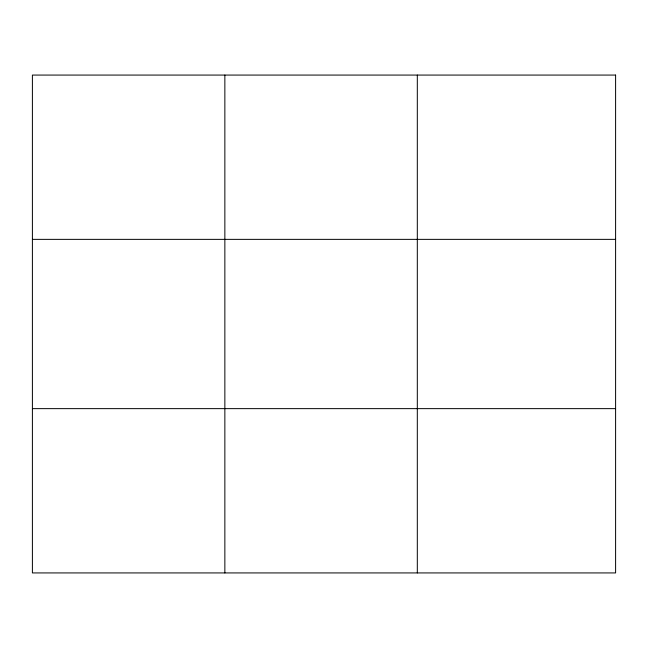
<?xml version="1.0" encoding="UTF-8"?>
<svg xmlns="http://www.w3.org/2000/svg" width="648" height="648" viewBox="0 0 648 648"><rect width="100%" height="100%" fill="white"/><g stroke="black" fill="none" stroke-linecap="round" stroke-linejoin="round"><path stroke-width="0.97" d="M224.856 75.071L224.856 572.929M417.312 75.071L417.312 572.929M32.4 239.363L615.6 239.363M32.4 408.637L615.6 408.637M615.6 75.071L615.6 572.929L32.4 572.929L32.4 75.071L615.6 75.071"/></g></svg>
